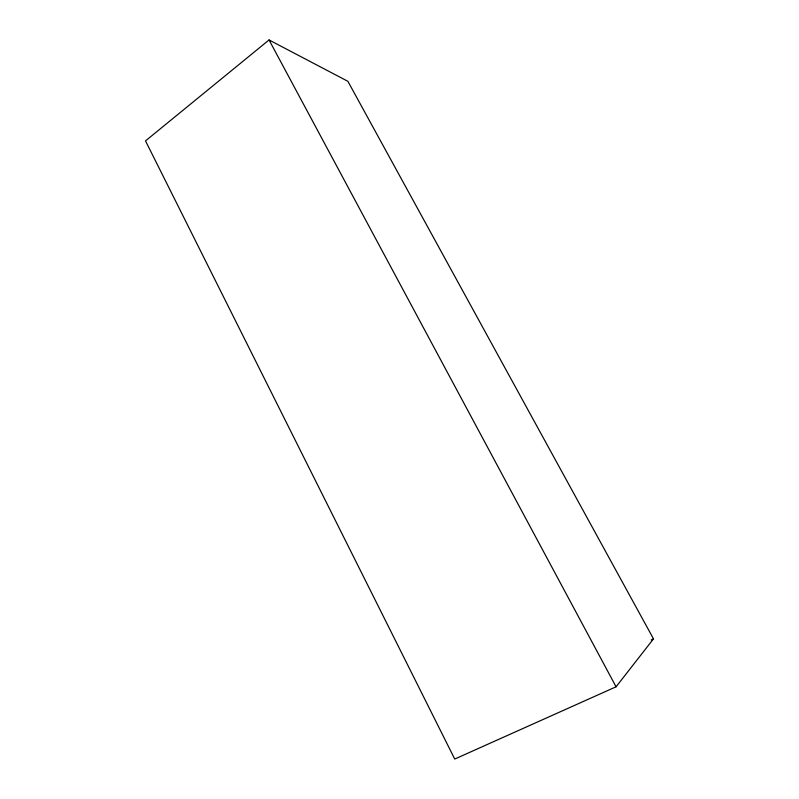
<?xml version="1.0" encoding="UTF-8"?>
<svg xmlns="http://www.w3.org/2000/svg" width="799" height="799" viewBox="0 0 799 799"><rect width="100%" height="100%" fill="white"/><g stroke="black" fill="none" stroke-linecap="round" stroke-linejoin="round"><path stroke-width="1.2" d="M616.069 686.8L653.492 638.86L347.875 81.308L269.053 39.95L145.508 140.894L454.731 759.05L616.069 686.8L269.053 39.95M651.235 639.899L653.492 638.86"/></g></svg>
